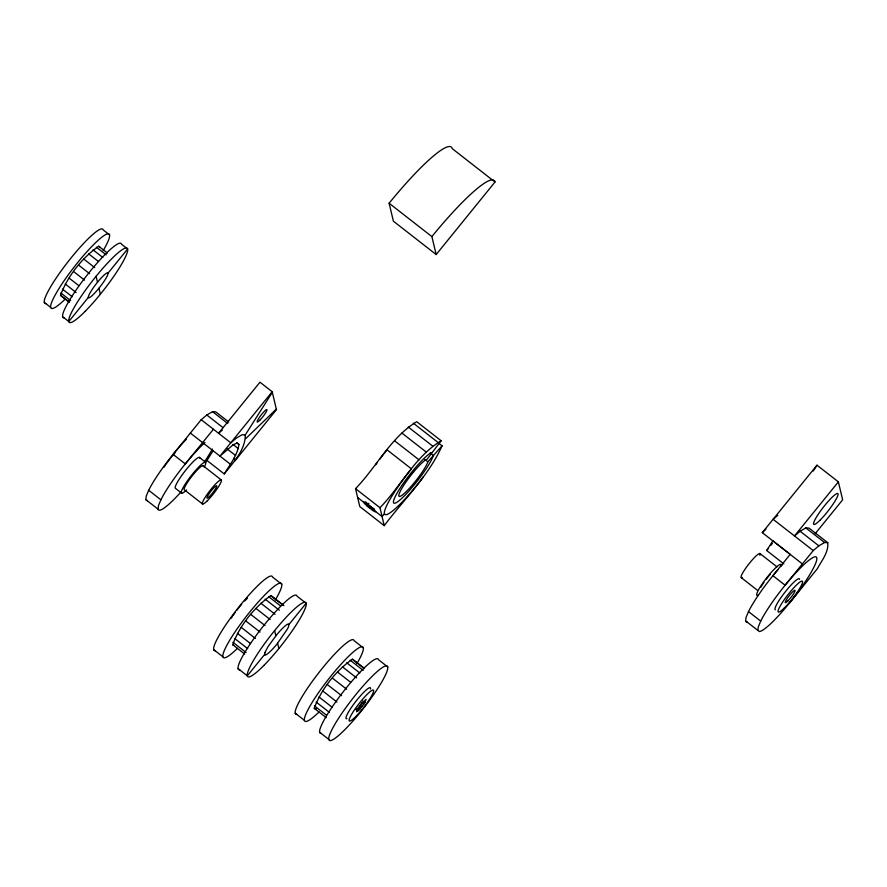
<?xml version="1.0" encoding="UTF-8"?>
<svg xmlns="http://www.w3.org/2000/svg" width="887" height="887" viewBox="0 0 887 887"><rect width="100%" height="100%" fill="white"/><g stroke="black" fill="none" stroke-linecap="round" stroke-linejoin="round"><path stroke-width="1.33" d="M757.842 630.469L758.285 626.909L760.713 621.122A47.044 7.251 -52 0 1 811.672 558.3A47.044 7.251 -52 0 1 789.397 603.16L781.713 612.241A47.044 7.251 -52 0 1 759.394 631.555L745.623 620.933L746.067 617.385L748.495 611.598A47.044 7.251 -52 0 1 778.054 569.532M186.325 439.253A47.044 7.251 -52 0 0 148.683 490.278L146.255 496.066L145.812 499.625L158.03 509.149L158.474 505.601L160.902 499.813A47.044 7.251 -52 0 1 205.019 442.413M69.219 302.123L60.516 295.327C67.623 276.112 81.926 257.984 98.701 246.242L99.743 246.963M244.69 654.041L232.682 644.683C239.789 625.468 254.092 607.329 270.879 595.587L283.918 605.677M326.239 717.65L314.242 708.292C321.349 689.077 335.652 670.949 352.427 659.207L364.38 668.432M213.157 450.762L206.948 460.431L224.256 473.946C229.822 464.611 237.439 455.519 238.925 444.442L236.762 442.746M272.331 392.331L245.289 434.929C245.422 450.064 233.059 462.704 224.256 473.946M442.07 445.817L427.878 461.805L427.079 463.834A23.528 3.626 -52 0 1 405.381 492.44A23.528 3.626 -52 0 1 402.931 486.575A23.528 3.626 -52 0 1 425.483 460.009L427.113 459.211L441.161 440.772L416.724 421.713C390.646 437.424 376.354 467.327 355.532 488.648L359.812 506.588L384.248 525.647C403.796 499.47 428.543 476.031 442.07 445.817L438.888 443.323M364.856 702.681L366.087 699.333L360.033 705.276L356.607 711.773L360.122 708.901L364.856 702.681L362.716 701.007M813.324 470.975L816.994 465.198L838.37 481.874L842.65 499.813L815.131 533.752M783.831 563.866L766.69 550.505L772.854 540.804L790.018 554.187M766.69 550.505L768.319 548.488M770.77 545.45L772.4 543.421M206.948 460.431L205.052 462.77M88.401 297.345L68.787 321.526L62.678 316.759M108.014 273.163A15.678 2.417 -52 0 0 92.68 288.707A15.678 2.417 -52 0 0 93.922 293.885A15.678 2.417 -52 0 0 108.014 273.163L127.628 248.981L121.519 244.213A47.044 7.251 -52 0 0 86.139 276.334A47.044 7.251 -52 0 0 64.23 317.845M228.735 422.012L215.718 411.856L212.536 411.657L206.815 414.994L201.205 419.717L173.087 454.377L185.305 463.912L213.423 429.253M201.205 419.717L218.557 433.255L259.969 382.197L272.187 391.732L219.943 456.151L233.237 444.709L237.184 443.101L238.925 444.442M436.171 254.547L431.891 236.607L389.127 203.245L393.396 221.185L436.171 254.547L495.001 182.012L452.237 148.639A94.1 14.514 -52 0 0 389.116 203.234M374.292 508.894L372.961 510.524L368.36 507.065L364.49 503.472L365.81 501.842M365.533 504.537L366.852 502.907M366.852 505.767L368.837 503.317M368.36 507.065L369.691 505.435M369.957 508.351L371.276 506.721M371.531 509.526L372.85 507.896M384.248 525.647L379.969 507.719C400.791 486.398 415.083 456.483 441.161 440.772M264.559 654.573L247.318 675.827L238.148 668.676M288.918 624.537L306.159 603.282L296.99 596.131A47.044 7.251 -52 0 0 261.61 628.251A47.044 7.251 -52 0 0 239.712 669.763M384.47 513.662L382.086 516.589L375.711 511.622M802.402 563.921L762.288 532.643L816.994 465.198M838.37 481.874L794.508 535.959L773.109 519.294L777.788 515.358M790.184 554.397L772.899 575.696L785.117 585.232L813.235 550.572L818.845 545.838L824.566 542.511L827.748 542.7C828.813 552.235 821.672 560.551 817.415 568.611L789.397 603.16M245.71 438.633L276.334 409.118M762.288 532.643L766.002 529.151M222.293 430.117L218.557 433.255L230.764 442.801L236.385 438.078L242.107 434.741L245.289 434.929M827.748 542.7L809.022 528.098L805.839 527.909L800.118 531.246L794.508 535.959L813.235 550.572M316.426 708.525L315.284 709.012L314.242 708.292M432.18 452.481L431.182 452.703A32.154 4.956 -52 0 0 399.538 489.003A32.154 4.956 -52 0 0 403.263 496.975A32.154 4.956 -52 0 0 432.978 456.55L433.266 455.43L430.217 453.046M60.516 295.327L69.164 301.99M145.812 499.625L147.364 500.712M232.682 644.683L233.725 645.403M805.839 527.909L824.566 542.511M800.118 531.246L818.845 545.838M759.837 553.477L776.957 566.826M741.366 577.736L757.409 590.254M748.495 611.598L760.713 621.122M413.309 423.166L437.746 442.225M408.242 427.035L432.679 446.094M401.878 433.056L426.314 452.115M424.818 459.422L427.878 461.805M394.637 440.828L419.074 459.887M109.544 234.878L103.191 229.921A47.044 7.251 -52 0 0 67.811 262.031A47.044 7.251 -52 0 0 45.902 303.554M98.701 246.242L107.405 253.028M96.395 247.218L106.196 254.857M92.991 249.824L102.781 257.463M88.7 253.882L98.49 261.521M83.821 259.115L94.709 267.608M78.699 265.169L89.587 273.662M355.532 488.648L379.969 507.719M73.676 271.633L84.553 280.126M357.649 497.529L363.493 502.086A7.839 0.954 39 0 1 372.352 507.941A7.839 0.954 39 0 1 372.961 510.524M69.086 278.063L78.876 285.703M65.25 284.017L76.138 292.51M62.423 289.095L72.224 296.746M60.815 292.954L70.605 300.593M212.536 411.657L227.715 423.509M206.815 414.994L223.08 427.689M232.915 444.409L238.337 448.645M44.35 302.467L50.703 307.423M226.795 448.645L235.465 455.419M190.372 433.078L230.498 464.311M199.287 457.326L205.396 462.094M202.935 465.62L221.118 479.812M202.646 504.071L184.463 489.89A15.29 2.362 -52 0 1 192.357 475.643A15.29 2.362 -52 0 1 203.278 466.174M181.713 493.194L175.604 488.438A19.603 3.027 -52 0 1 185.727 470.177A19.603 3.027 -52 0 1 199.73 458.036M281.722 584.223L272.553 577.071A47.044 7.251 -52 0 0 237.173 609.192A47.044 7.251 -52 0 0 215.275 650.703M363.271 647.832L354.113 640.691A47.044 7.251 -52 0 0 318.732 672.801A47.044 7.251 -52 0 0 296.823 714.323M387.708 666.891A47.044 7.251 -52 0 0 341.728 713.536A47.044 7.251 -52 0 0 345.431 729.07A47.044 7.251 -52 0 0 387.708 666.891L378.549 659.751A47.044 7.251 -52 0 0 343.169 691.86A47.044 7.251 -52 0 0 321.26 733.383M148.683 490.278L160.902 499.813M270.879 595.587L282.875 604.945M352.427 659.207L364.435 668.565M268.573 596.563L280.569 605.921M350.132 660.172L363.215 670.384M265.158 599.168L279.338 610.234M346.717 662.777L359.812 672.989M260.878 603.227L275.059 614.292M342.426 666.836L356.607 677.901M255.999 608.46L270.18 619.525M337.559 672.08L350.642 682.28M250.877 614.514L265.058 625.579M332.425 678.134L346.617 689.188M361.708 702.537L363.847 704.2M360.521 704.156L362.661 705.819M359.257 705.764L361.397 707.427M358.082 707.305L360.122 708.901M245.843 620.978L260.024 632.043M327.403 684.598L341.584 695.652M356.896 708.558L358.925 710.143M355.787 709.378L357.927 711.041M241.264 627.408L255.445 638.474M322.813 691.017L336.993 702.083M237.428 633.362L250.511 643.574M318.976 696.982L332.071 707.194M234.6 638.452L247.695 648.663M316.16 702.06L329.254 712.272M232.982 642.31L246.076 652.522M314.541 705.919L326.538 715.277M213.712 649.617L222.881 656.768M295.271 713.237L304.441 720.377M319.708 732.296L328.877 739.448M364.49 503.472L363.493 502.086M272.187 391.732L276.456 409.661L234.944 460.852L234.279 457.548M274.604 630.59L275.846 635.846M277.62 643.263L278.873 648.519M96.073 276.278L97.492 282.266M98.923 288.242L100.342 294.218M65.328 298.986A47.044 7.251 -52 0 1 55.382 294.65A47.044 7.251 -52 0 1 97.404 240.965A47.044 7.251 -52 0 1 103.136 250.666M431.891 236.607A94.111 14.514 -52 0 1 495.001 182.001M742.341 577.459A15.29 2.362 -52 0 1 749.26 563.489A15.29 2.362 -52 0 1 759.882 555.362M760.88 587.183A15.29 2.362 -52 0 1 763.918 582.415M766.224 579.255A15.29 2.362 -52 0 1 770.371 574.177M775.415 609.746A19.603 3.027 -52 0 1 785.538 591.485A19.603 3.027 -52 0 1 799.553 579.344M758.341 595.099A19.603 3.027 -52 0 1 764.128 581.251A19.603 3.027 -52 0 1 780.771 564.343M747.176 622.02A47.044 7.251 -52 0 1 745.623 620.933M780.593 566.616A47.044 7.251 -52 0 1 782.467 564.52M423.166 477.04A46.567 7.185 -52 0 1 384.991 514.504A46.567 7.185 -52 0 1 411.468 468.879L387.031 449.82A46.567 7.185 -52 0 0 379.569 459.411M375.667 464.766A46.567 7.185 -52 0 1 377.208 462.626M412.821 471.951A23.528 3.626 -52 0 1 411.346 473.902M409.073 476.818A23.528 3.626 -52 0 1 407.532 478.703M186.603 490.001A19.603 3.027 -52 0 1 183.221 487.473A19.603 3.027 -52 0 1 199.908 465.863A19.603 3.027 -52 0 1 204.254 467.127M212.381 449.01A47.044 7.251 -52 0 1 204.786 461.351M180.959 491.986A47.044 7.251 -52 0 1 158.03 509.149M163.984 467.238A19.603 3.027 -52 0 1 165.248 465.32M165.924 464.333A19.603 3.027 -52 0 1 171.258 457.26M172.056 456.284A19.603 3.027 -52 0 1 175.249 452.603M231.307 618.161A19.603 3.027 -52 0 1 232.505 616.299M233.148 615.334A19.603 3.027 -52 0 1 235.266 612.329M236.785 610.289A19.603 3.027 -52 0 1 241.563 604.391M244.668 600.965A19.603 3.027 -52 0 1 247.462 598.215M237.494 648.33A47.044 7.251 -52 0 1 227.56 643.995A47.044 7.251 -52 0 1 269.57 590.31A47.044 7.251 -52 0 1 275.314 600.011M346.983 718.681A19.603 3.027 -52 0 1 356.563 700.475A19.603 3.027 -52 0 1 370.489 689.055M319.054 711.951A47.044 7.251 -52 0 1 309.108 707.615A47.044 7.251 -52 0 1 351.13 653.919A47.044 7.251 -52 0 1 356.873 663.631M264.836 652.688L264.891 655.105A19.603 3.027 -52 0 0 276.844 644.239L287.432 629.038L288.641 626.422L288.574 624.004A19.603 3.027 -52 0 0 276.622 634.87L267.963 646.745L264.836 652.688M85.352 311.149A47.044 7.251 -52 0 0 127.628 248.981A47.044 7.251 -52 0 0 81.648 295.626A47.044 7.251 -52 0 0 85.352 311.149M784.263 608.061A19.603 3.027 -52 0 0 802.602 581.728A19.603 3.027 -52 0 0 784.075 599.945A19.603 3.027 -52 0 0 784.263 608.061M787.756 601.053A7.839 1.209 -52 0 0 795.085 590.531A7.839 1.209 -52 0 0 787.667 597.816A7.839 1.209 -52 0 0 787.756 601.053M820.442 519.771A19.603 3.027 -52 0 0 838.06 493.871A19.603 3.027 -52 0 0 818.901 513.307A19.603 3.027 -52 0 0 820.442 519.771M209.465 496.532A7.839 1.209 -52 0 0 216.794 485.998A7.839 1.209 -52 0 0 209.387 493.283A7.839 1.209 -52 0 0 209.465 496.532M207.17 500.9A15.29 2.362 -52 0 0 221.473 480.355A15.29 2.362 -52 0 0 207.015 494.569A15.29 2.362 -52 0 0 207.17 500.9M259.924 420.128A7.839 1.209 -52 0 0 266.976 409.761A7.839 1.209 -52 0 0 259.303 417.533A7.839 1.209 -52 0 0 259.924 420.128M263.871 665.461A47.044 7.251 -52 0 0 306.159 603.282A47.044 7.251 -52 0 0 260.179 649.927A47.044 7.251 -52 0 0 263.871 665.461M356.751 715.554A19.603 3.027 -52 0 0 373.516 690.219A19.603 3.027 -52 0 0 353.769 710.886A19.603 3.027 -52 0 0 356.751 715.554"/></g></svg>
